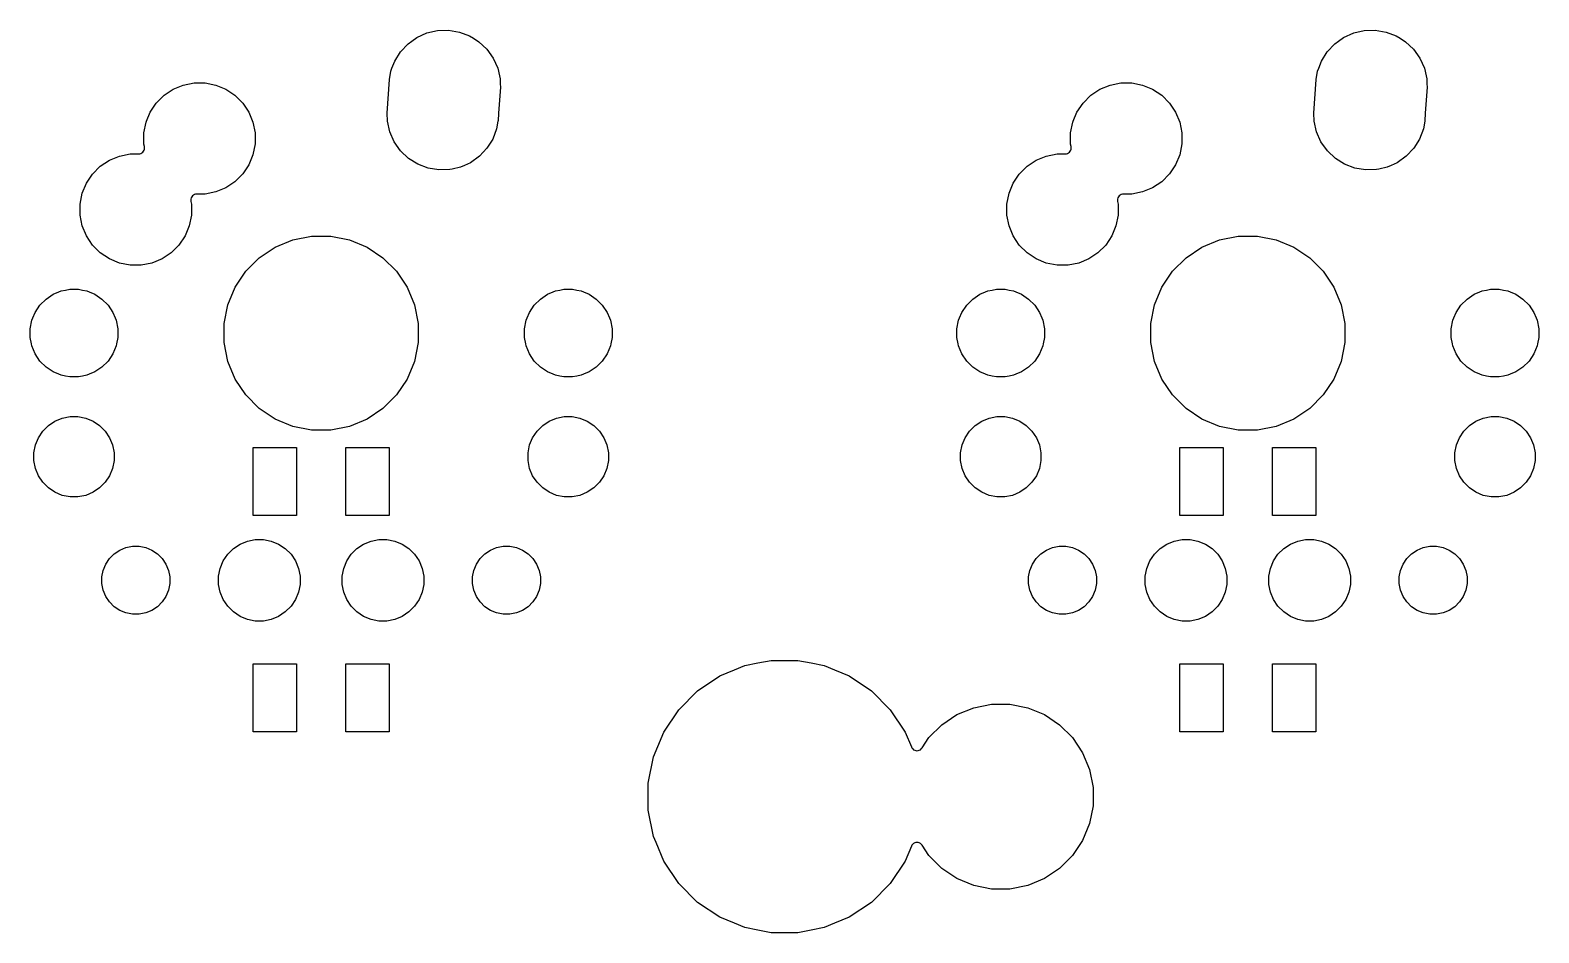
# Model space of a CAD drawing. Extents: x 242.9 to 312.1, y -175.8 to -104.3.
# Drawn here: x 281.04 to 312.05, y -122.81 to -104.26 of the extents above; entities that cross this region are included whole.
import ezdxf

# ---------------------------------------------------------------- set-up
doc = ezdxf.new("R2010")
doc.units = 0
doc.header["$MEASUREMENT"] = 0
doc.layers.add('BLACK', color=7, linetype='CONTINUOUS')

msp = doc.modelspace()

# ---------------------------------------------------------------- linework, layer by layer
at = {"layer": 'BLACK', "linetype": 'CONTINUOUS'}
for p, q in [((288.806, -104.544), (288.886, -104.487)), ((288.886, -104.487), (288.989, -104.413)), ((288.989, -104.413), (289.195, -104.321)), ((289.195, -104.321), (289.414, -104.271)), ((289.195, -104.321), (289.195, -104.321)), ((289.195, -104.321), (289.195, -104.321)), ((289.414, -104.271), (289.639, -104.264)), ((289.414, -104.271), (289.414, -104.271)), ((289.639, -104.264), (289.861, -104.302)), ((289.861, -104.302), (289.861, -104.302)), ((289.861, -104.302), (290.071, -104.382)), ((290.071, -104.382), (290.071, -104.382)), ((290.071, -104.382), (290.071, -104.382)), ((290.071, -104.382), (290.149, -104.43)), ((290.149, -104.43), (290.262, -104.501)), ((290.262, -104.501), (290.426, -104.656)), ((307.856, -104.544), (307.936, -104.487)), ((307.936, -104.487), (308.039, -104.413)), ((308.039, -104.413), (308.245, -104.321)), ((308.245, -104.321), (308.464, -104.271)), ((308.245, -104.321), (308.245, -104.321)), ((308.245, -104.321), (308.245, -104.321)), ((308.464, -104.271), (308.689, -104.264)), ((308.464, -104.271), (308.464, -104.271)), ((308.689, -104.264), (308.911, -104.302)), ((308.911, -104.302), (308.911, -104.302)), ((308.911, -104.302), (309.121, -104.382)), ((309.121, -104.382), (309.121, -104.382)), ((309.121, -104.382), (309.121, -104.382)), ((309.121, -104.382), (309.199, -104.43)), ((309.199, -104.43), (309.312, -104.501)), ((309.312, -104.501), (309.476, -104.656)), ((288.532, -104.899), (288.651, -104.708)), ((288.651, -104.708), (288.806, -104.544)), ((290.426, -104.656), (290.557, -104.839)), ((307.582, -104.899), (307.701, -104.708)), ((307.701, -104.708), (307.856, -104.544)), ((309.476, -104.656), (309.607, -104.839)), ((288.424, -105.275), (288.452, -105.109)), ((288.452, -105.109), (288.476, -105.045)), ((288.476, -105.045), (288.532, -104.899)), ((290.557, -104.839), (290.649, -105.045)), ((290.649, -105.045), (290.685, -105.202)), ((307.474, -105.275), (307.502, -105.109)), ((307.502, -105.109), (307.526, -105.045)), ((307.526, -105.045), (307.582, -104.899)), ((309.607, -104.839), (309.699, -105.045)), ((309.699, -105.045), (309.735, -105.202)), ((283.979, -105.477), (284.187, -105.391)), ((284.187, -105.391), (284.407, -105.347)), ((284.407, -105.347), (284.633, -105.347)), ((284.633, -105.347), (284.853, -105.391)), ((284.853, -105.391), (285.061, -105.477)), ((288.376, -105.967), (288.424, -105.275)), ((288.424, -105.275), (288.424, -105.275)), ((288.424, -105.275), (288.424, -105.275)), ((290.704, -105.433), (290.667, -105.967)), ((290.685, -105.202), (290.699, -105.264)), ((290.699, -105.264), (290.702, -105.364)), ((290.702, -105.364), (290.704, -105.433)), ((303.029, -105.477), (303.237, -105.391)), ((303.237, -105.391), (303.457, -105.347)), ((303.457, -105.347), (303.683, -105.347)), ((303.683, -105.347), (303.903, -105.391)), ((303.903, -105.391), (304.111, -105.477)), ((307.426, -105.967), (307.474, -105.275)), ((307.474, -105.275), (307.474, -105.275)), ((307.474, -105.275), (307.474, -105.275)), ((309.754, -105.433), (309.717, -105.967)), ((309.735, -105.202), (309.749, -105.264)), ((309.749, -105.264), (309.752, -105.364)), ((309.752, -105.364), (309.754, -105.433)), ((283.632, -105.761), (283.791, -105.602)), ((283.791, -105.602), (283.979, -105.477)), ((285.061, -105.477), (285.249, -105.602)), ((285.249, -105.602), (285.408, -105.761)), ((302.682, -105.761), (302.841, -105.602)), ((302.841, -105.602), (303.029, -105.477)), ((304.111, -105.477), (304.299, -105.602)), ((304.299, -105.602), (304.458, -105.761)), ((283.429, -106.136), (283.507, -105.949)), ((283.507, -105.949), (283.632, -105.761)), ((285.408, -105.761), (285.533, -105.949)), ((285.533, -105.949), (285.619, -106.157)), ((288.381, -106.136), (288.376, -105.967)), ((288.376, -105.967), (288.376, -105.967)), ((290.667, -105.967), (290.656, -106.125)), ((302.479, -106.136), (302.557, -105.949)), ((302.557, -105.949), (302.682, -105.761)), ((304.458, -105.761), (304.583, -105.949)), ((304.583, -105.949), (304.669, -106.157)), ((307.431, -106.136), (307.426, -105.967)), ((307.426, -105.967), (307.426, -105.967)), ((309.717, -105.967), (309.706, -106.125)), ((283.377, -106.377), (283.421, -106.157)), ((283.421, -106.157), (283.429, -106.136)), ((285.619, -106.157), (285.663, -106.377)), ((288.431, -106.355), (288.381, -106.136)), ((288.381, -106.136), (288.381, -106.136)), ((288.523, -106.561), (288.431, -106.355)), ((290.628, -106.291), (290.548, -106.501)), ((290.655, -106.136), (290.628, -106.291)), ((290.656, -106.125), (290.655, -106.136)), ((302.427, -106.377), (302.471, -106.157)), ((302.471, -106.157), (302.479, -106.136)), ((304.669, -106.157), (304.713, -106.377)), ((307.481, -106.355), (307.431, -106.136)), ((307.431, -106.136), (307.431, -106.136)), ((307.573, -106.561), (307.481, -106.355)), ((309.678, -106.291), (309.598, -106.501)), ((309.705, -106.136), (309.678, -106.291)), ((309.706, -106.125), (309.705, -106.136)), ((283.377, -106.603), (283.377, -106.377)), ((283.377, -106.604), (283.377, -106.603)), ((283.388, -106.658), (283.377, -106.604)), ((283.39, -106.682), (283.388, -106.658)), ((285.663, -106.603), (285.619, -106.823)), ((285.663, -106.377), (285.663, -106.603)), ((288.654, -106.744), (288.523, -106.561)), ((290.548, -106.501), (290.429, -106.692)), ((302.427, -106.603), (302.427, -106.377)), ((302.427, -106.604), (302.427, -106.603)), ((302.438, -106.658), (302.427, -106.604)), ((302.44, -106.682), (302.438, -106.658)), ((304.713, -106.603), (304.669, -106.823)), ((304.713, -106.377), (304.713, -106.603)), ((307.704, -106.744), (307.573, -106.561)), ((309.598, -106.501), (309.479, -106.692)), ((282.481, -107.062), (282.669, -106.937)), ((282.669, -106.937), (282.877, -106.851)), ((282.877, -106.851), (283.097, -106.807)), ((283.097, -106.807), (283.265, -106.807)), ((283.265, -106.807), (283.29, -106.805)), ((283.29, -106.805), (283.313, -106.797)), ((283.313, -106.797), (283.335, -106.786)), ((283.335, -106.786), (283.354, -106.77)), ((283.354, -106.77), (283.369, -106.751)), ((283.369, -106.751), (283.381, -106.73)), ((283.381, -106.73), (283.388, -106.706)), ((283.388, -106.706), (283.39, -106.682)), ((285.619, -106.823), (285.533, -107.031)), ((288.818, -106.899), (288.654, -106.744)), ((289.009, -107.018), (288.818, -106.899)), ((290.091, -106.987), (289.965, -107.043)), ((290.274, -106.856), (290.091, -106.987)), ((290.429, -106.692), (290.274, -106.856)), ((301.531, -107.062), (301.719, -106.937)), ((301.719, -106.937), (301.927, -106.851)), ((301.927, -106.851), (302.147, -106.807)), ((302.147, -106.807), (302.315, -106.807)), ((302.315, -106.807), (302.34, -106.805)), ((302.34, -106.805), (302.363, -106.797)), ((302.363, -106.797), (302.385, -106.786)), ((302.385, -106.786), (302.404, -106.77)), ((302.404, -106.77), (302.419, -106.751)), ((302.419, -106.751), (302.431, -106.73)), ((302.431, -106.73), (302.438, -106.706)), ((302.438, -106.706), (302.44, -106.682)), ((304.669, -106.823), (304.583, -107.031)), ((307.868, -106.899), (307.704, -106.744)), ((308.059, -107.018), (307.868, -106.899)), ((309.141, -106.987), (309.015, -107.043)), ((309.324, -106.856), (309.141, -106.987)), ((309.479, -106.692), (309.324, -106.856)), ((282.197, -107.409), (282.322, -107.221)), ((282.322, -107.221), (282.481, -107.062)), ((285.408, -107.219), (285.249, -107.378)), ((285.533, -107.031), (285.408, -107.219)), ((289.219, -107.098), (289.009, -107.018)), ((289.441, -107.136), (289.219, -107.098)), ((289.219, -107.098), (289.219, -107.098)), ((289.219, -107.098), (289.219, -107.098)), ((289.666, -107.129), (289.441, -107.136)), ((289.712, -107.119), (289.666, -107.129)), ((289.885, -107.079), (289.712, -107.119)), ((289.965, -107.043), (289.885, -107.079)), ((289.885, -107.079), (289.885, -107.079)), ((289.885, -107.079), (289.885, -107.079)), ((301.247, -107.409), (301.372, -107.221)), ((301.372, -107.221), (301.531, -107.062)), ((304.458, -107.219), (304.299, -107.378)), ((304.583, -107.031), (304.458, -107.219)), ((308.269, -107.098), (308.059, -107.018)), ((308.491, -107.136), (308.269, -107.098)), ((308.269, -107.098), (308.269, -107.098)), ((308.269, -107.098), (308.269, -107.098)), ((308.716, -107.129), (308.491, -107.136)), ((308.762, -107.119), (308.716, -107.129)), ((308.935, -107.079), (308.762, -107.119)), ((309.015, -107.043), (308.935, -107.079)), ((308.935, -107.079), (308.935, -107.079)), ((308.935, -107.079), (308.935, -107.079)), ((282.111, -107.617), (282.197, -107.409)), ((284.853, -107.589), (284.633, -107.633)), ((285.061, -107.503), (284.853, -107.589)), ((285.249, -107.378), (285.061, -107.503)), ((301.161, -107.617), (301.247, -107.409)), ((303.903, -107.589), (303.683, -107.633)), ((304.111, -107.503), (303.903, -107.589)), ((304.299, -107.378), (304.111, -107.503)), ((282.067, -107.837), (282.111, -107.617)), ((282.067, -108.063), (282.067, -107.837)), ((284.342, -107.734), (284.34, -107.758)), ((284.34, -107.758), (284.342, -107.782)), ((284.349, -107.71), (284.342, -107.734)), ((284.342, -107.782), (284.353, -107.837)), ((284.361, -107.689), (284.349, -107.71)), ((284.353, -107.837), (284.353, -108.063)), ((284.376, -107.67), (284.361, -107.689)), ((284.395, -107.654), (284.376, -107.67)), ((284.417, -107.643), (284.395, -107.654)), ((284.44, -107.635), (284.417, -107.643)), ((284.465, -107.633), (284.44, -107.635)), ((284.633, -107.633), (284.465, -107.633)), ((301.117, -107.837), (301.161, -107.617)), ((301.117, -108.063), (301.117, -107.837)), ((303.392, -107.734), (303.39, -107.758)), ((303.39, -107.758), (303.392, -107.782)), ((303.399, -107.71), (303.392, -107.734)), ((303.392, -107.782), (303.403, -107.837)), ((303.411, -107.689), (303.399, -107.71)), ((303.403, -107.837), (303.403, -108.063)), ((303.426, -107.67), (303.411, -107.689)), ((303.445, -107.654), (303.426, -107.67)), ((303.467, -107.643), (303.445, -107.654)), ((303.49, -107.635), (303.467, -107.643)), ((303.515, -107.633), (303.49, -107.635)), ((303.683, -107.633), (303.515, -107.633)), ((282.111, -108.283), (282.067, -108.063)), ((284.353, -108.063), (284.309, -108.283)), ((301.161, -108.283), (301.117, -108.063)), ((303.403, -108.063), (303.359, -108.283)), ((282.197, -108.491), (282.111, -108.283)), ((282.322, -108.679), (282.197, -108.491)), ((284.223, -108.491), (284.098, -108.679)), ((284.309, -108.283), (284.223, -108.491)), ((286.438, -108.573), (286.824, -108.496)), ((286.824, -108.496), (287.216, -108.496)), ((287.216, -108.496), (287.602, -108.573)), ((301.247, -108.491), (301.161, -108.283)), ((301.372, -108.679), (301.247, -108.491)), ((303.273, -108.491), (303.148, -108.679)), ((303.359, -108.283), (303.273, -108.491)), ((305.488, -108.573), (305.874, -108.496)), ((305.874, -108.496), (306.266, -108.496)), ((306.266, -108.496), (306.652, -108.573)), ((282.481, -108.838), (282.322, -108.679)), ((282.669, -108.963), (282.481, -108.838)), ((283.939, -108.838), (283.751, -108.963)), ((284.098, -108.679), (283.939, -108.838)), ((285.749, -108.941), (286.076, -108.723)), ((286.076, -108.723), (286.438, -108.573)), ((287.602, -108.573), (287.964, -108.723)), ((287.964, -108.723), (288.291, -108.941)), ((301.531, -108.838), (301.372, -108.679)), ((301.719, -108.963), (301.531, -108.838)), ((302.989, -108.838), (302.801, -108.963)), ((303.148, -108.679), (302.989, -108.838)), ((304.799, -108.941), (305.126, -108.723)), ((305.126, -108.723), (305.488, -108.573)), ((306.652, -108.573), (307.014, -108.723)), ((307.014, -108.723), (307.341, -108.941)), ((282.877, -109.049), (282.669, -108.963)), ((283.097, -109.093), (282.877, -109.049)), ((283.323, -109.093), (283.097, -109.093)), ((283.543, -109.049), (283.323, -109.093)), ((283.751, -108.963), (283.543, -109.049)), ((285.471, -109.219), (285.749, -108.941)), ((288.291, -108.941), (288.569, -109.219)), ((301.927, -109.049), (301.719, -108.963)), ((302.147, -109.093), (301.927, -109.049)), ((302.373, -109.093), (302.147, -109.093)), ((302.593, -109.049), (302.373, -109.093)), ((302.801, -108.963), (302.593, -109.049)), ((304.521, -109.219), (304.799, -108.941)), ((307.341, -108.941), (307.619, -109.219)), ((285.253, -109.546), (285.471, -109.219)), ((288.569, -109.219), (288.787, -109.546)), ((304.303, -109.546), (304.521, -109.219)), ((307.619, -109.219), (307.837, -109.546)), ((281.366, -109.79), (281.513, -109.692)), ((281.513, -109.692), (281.629, -109.644)), ((281.629, -109.644), (281.677, -109.624)), ((281.677, -109.624), (281.764, -109.606)), ((281.764, -109.606), (281.851, -109.589)), ((281.851, -109.589), (282.029, -109.589)), ((282.029, -109.589), (282.116, -109.606)), ((282.116, -109.606), (282.203, -109.624)), ((282.203, -109.624), (282.251, -109.644)), ((282.251, -109.644), (282.367, -109.692)), ((282.367, -109.692), (282.514, -109.79)), ((285.103, -109.908), (285.253, -109.546)), ((288.787, -109.546), (288.937, -109.908)), ((291.526, -109.79), (291.673, -109.692)), ((291.673, -109.692), (291.789, -109.644)), ((291.789, -109.644), (291.837, -109.624)), ((291.837, -109.624), (291.924, -109.606)), ((291.924, -109.606), (292.011, -109.589)), ((292.011, -109.589), (292.189, -109.589)), ((292.189, -109.589), (292.276, -109.606)), ((292.276, -109.606), (292.363, -109.624)), ((292.363, -109.624), (292.411, -109.644)), ((292.411, -109.644), (292.527, -109.692)), ((292.527, -109.692), (292.674, -109.79)), ((300.416, -109.79), (300.563, -109.692)), ((300.563, -109.692), (300.679, -109.644)), ((300.679, -109.644), (300.727, -109.624)), ((300.727, -109.624), (300.814, -109.606)), ((300.814, -109.606), (300.901, -109.589)), ((300.901, -109.589), (301.079, -109.589)), ((301.079, -109.589), (301.166, -109.606)), ((301.166, -109.606), (301.253, -109.624)), ((301.253, -109.624), (301.301, -109.644)), ((301.301, -109.644), (301.417, -109.692)), ((301.417, -109.692), (301.564, -109.79)), ((304.153, -109.908), (304.303, -109.546)), ((307.837, -109.546), (307.987, -109.908)), ((310.576, -109.79), (310.723, -109.692)), ((310.723, -109.692), (310.839, -109.644)), ((310.839, -109.644), (310.887, -109.624)), ((310.887, -109.624), (310.974, -109.606)), ((310.974, -109.606), (311.061, -109.589)), ((311.061, -109.589), (311.239, -109.589)), ((311.239, -109.589), (311.326, -109.606)), ((311.326, -109.606), (311.413, -109.624)), ((311.413, -109.624), (311.461, -109.644)), ((311.461, -109.644), (311.577, -109.692)), ((311.577, -109.692), (311.724, -109.79)), ((281.094, -110.179), (281.142, -110.063)), ((281.142, -110.063), (281.24, -109.916)), ((281.24, -109.916), (281.366, -109.79)), ((282.514, -109.79), (282.64, -109.916)), ((282.64, -109.916), (282.738, -110.063)), ((282.738, -110.063), (282.786, -110.179)), ((285.026, -110.294), (285.103, -109.908)), ((288.937, -109.908), (289.014, -110.294)), ((291.254, -110.179), (291.302, -110.063)), ((291.302, -110.063), (291.4, -109.916)), ((291.4, -109.916), (291.526, -109.79)), ((292.674, -109.79), (292.8, -109.916)), ((292.8, -109.916), (292.898, -110.063)), ((292.898, -110.063), (292.946, -110.179)), ((300.144, -110.179), (300.192, -110.063)), ((300.192, -110.063), (300.29, -109.916)), ((300.29, -109.916), (300.416, -109.79)), ((301.564, -109.79), (301.69, -109.916)), ((301.69, -109.916), (301.788, -110.063)), ((301.788, -110.063), (301.836, -110.179)), ((304.076, -110.294), (304.153, -109.908)), ((307.987, -109.908), (308.064, -110.294)), ((310.304, -110.179), (310.352, -110.063)), ((310.352, -110.063), (310.45, -109.916)), ((310.45, -109.916), (310.576, -109.79)), ((311.724, -109.79), (311.85, -109.916)), ((311.85, -109.916), (311.948, -110.063)), ((311.948, -110.063), (311.996, -110.179)), ((281.039, -110.401), (281.074, -110.227)), ((281.039, -110.579), (281.039, -110.401)), ((281.074, -110.227), (281.094, -110.179)), ((282.786, -110.179), (282.806, -110.227)), ((282.806, -110.227), (282.841, -110.401)), ((282.841, -110.401), (282.841, -110.579)), ((285.026, -110.686), (285.026, -110.294)), ((289.014, -110.294), (289.014, -110.686)), ((291.199, -110.401), (291.234, -110.227)), ((291.199, -110.579), (291.199, -110.401)), ((291.234, -110.227), (291.254, -110.179)), ((292.946, -110.179), (292.966, -110.227)), ((292.966, -110.227), (293.001, -110.401)), ((293.001, -110.401), (293.001, -110.579)), ((300.089, -110.401), (300.124, -110.227)), ((300.089, -110.579), (300.089, -110.401)), ((300.124, -110.227), (300.144, -110.179)), ((301.836, -110.179), (301.856, -110.227)), ((301.856, -110.227), (301.891, -110.401)), ((301.891, -110.401), (301.891, -110.579)), ((304.076, -110.686), (304.076, -110.294)), ((308.064, -110.294), (308.064, -110.686)), ((310.249, -110.401), (310.284, -110.227)), ((310.249, -110.579), (310.249, -110.401)), ((310.284, -110.227), (310.304, -110.179)), ((311.996, -110.179), (312.016, -110.227)), ((312.016, -110.227), (312.051, -110.401)), ((312.051, -110.401), (312.051, -110.579)), ((281.065, -110.71), (281.039, -110.579)), ((281.074, -110.753), (281.065, -110.71)), ((282.815, -110.71), (282.806, -110.753)), ((282.841, -110.579), (282.815, -110.71)), ((285.103, -111.072), (285.026, -110.686)), ((289.014, -110.686), (288.937, -111.072)), ((291.225, -110.71), (291.199, -110.579)), ((291.234, -110.753), (291.225, -110.71)), ((292.975, -110.71), (292.966, -110.753)), ((293.001, -110.579), (292.975, -110.71)), ((300.115, -110.71), (300.089, -110.579)), ((300.124, -110.753), (300.115, -110.71)), ((301.865, -110.71), (301.856, -110.753)), ((301.891, -110.579), (301.865, -110.71)), ((304.153, -111.072), (304.076, -110.686)), ((308.064, -110.686), (307.987, -111.072)), ((310.275, -110.71), (310.249, -110.579)), ((310.284, -110.753), (310.275, -110.71)), ((312.025, -110.71), (312.016, -110.753)), ((312.051, -110.579), (312.025, -110.71)), ((281.142, -110.917), (281.074, -110.753)), ((281.24, -111.064), (281.142, -110.917)), ((282.738, -110.917), (282.64, -111.064)), ((282.806, -110.753), (282.738, -110.917)), ((291.302, -110.917), (291.234, -110.753)), ((291.4, -111.064), (291.302, -110.917)), ((292.898, -110.917), (292.8, -111.064)), ((292.966, -110.753), (292.898, -110.917)), ((300.192, -110.917), (300.124, -110.753)), ((300.29, -111.064), (300.192, -110.917)), ((301.788, -110.917), (301.69, -111.064)), ((301.856, -110.753), (301.788, -110.917)), ((310.352, -110.917), (310.284, -110.753)), ((310.45, -111.064), (310.352, -110.917)), ((311.948, -110.917), (311.85, -111.064)), ((312.016, -110.753), (311.948, -110.917)), ((281.366, -111.19), (281.24, -111.064)), ((281.513, -111.288), (281.366, -111.19)), ((281.629, -111.336), (281.513, -111.288)), ((282.367, -111.288), (282.251, -111.336)), ((282.514, -111.19), (282.367, -111.288)), ((282.64, -111.064), (282.514, -111.19)), ((285.253, -111.434), (285.103, -111.072)), ((288.937, -111.072), (288.787, -111.434)), ((291.526, -111.19), (291.4, -111.064)), ((291.673, -111.288), (291.526, -111.19)), ((291.789, -111.336), (291.673, -111.288)), ((292.527, -111.288), (292.411, -111.336)), ((292.674, -111.19), (292.527, -111.288)), ((292.8, -111.064), (292.674, -111.19)), ((300.416, -111.19), (300.29, -111.064)), ((300.563, -111.288), (300.416, -111.19)), ((300.679, -111.336), (300.563, -111.288)), ((301.417, -111.288), (301.301, -111.336)), ((301.564, -111.19), (301.417, -111.288)), ((301.69, -111.064), (301.564, -111.19)), ((304.303, -111.434), (304.153, -111.072)), ((307.987, -111.072), (307.837, -111.434)), ((310.576, -111.19), (310.45, -111.064)), ((310.723, -111.288), (310.576, -111.19)), ((310.839, -111.336), (310.723, -111.288)), ((311.577, -111.288), (311.461, -111.336)), ((311.724, -111.19), (311.577, -111.288)), ((311.85, -111.064), (311.724, -111.19)), ((281.677, -111.356), (281.629, -111.336)), ((281.764, -111.374), (281.677, -111.356)), ((281.851, -111.391), (281.764, -111.374)), ((282.029, -111.391), (281.851, -111.391)), ((282.116, -111.374), (282.029, -111.391)), ((282.203, -111.356), (282.116, -111.374)), ((282.251, -111.336), (282.203, -111.356)), ((285.471, -111.761), (285.253, -111.434)), ((288.787, -111.434), (288.569, -111.761)), ((291.837, -111.356), (291.789, -111.336)), ((291.924, -111.374), (291.837, -111.356)), ((292.011, -111.391), (291.924, -111.374)), ((292.189, -111.391), (292.011, -111.391)), ((292.276, -111.374), (292.189, -111.391)), ((292.363, -111.356), (292.276, -111.374)), ((292.411, -111.336), (292.363, -111.356)), ((300.727, -111.356), (300.679, -111.336)), ((300.814, -111.374), (300.727, -111.356)), ((300.901, -111.391), (300.814, -111.374)), ((301.079, -111.391), (300.901, -111.391)), ((301.166, -111.374), (301.079, -111.391)), ((301.253, -111.356), (301.166, -111.374)), ((301.301, -111.336), (301.253, -111.356)), ((304.521, -111.761), (304.303, -111.434)), ((307.837, -111.434), (307.619, -111.761)), ((310.887, -111.356), (310.839, -111.336)), ((310.974, -111.374), (310.887, -111.356)), ((311.061, -111.391), (310.974, -111.374)), ((311.239, -111.391), (311.061, -111.391)), ((311.326, -111.374), (311.239, -111.391)), ((311.413, -111.356), (311.326, -111.374)), ((311.461, -111.336), (311.413, -111.356)), ((285.749, -112.039), (285.471, -111.761)), ((288.569, -111.761), (288.291, -112.039)), ((304.799, -112.039), (304.521, -111.761)), ((307.619, -111.761), (307.341, -112.039)), ((281.549, -112.298), (281.699, -112.236)), ((281.699, -112.236), (281.859, -112.204)), ((281.859, -112.204), (282.021, -112.204)), ((282.021, -112.204), (282.181, -112.236)), ((282.181, -112.236), (282.331, -112.298)), ((286.076, -112.257), (285.749, -112.039)), ((286.438, -112.407), (286.076, -112.257)), ((287.964, -112.257), (287.602, -112.407)), ((288.291, -112.039), (287.964, -112.257)), ((291.709, -112.298), (291.859, -112.236)), ((291.859, -112.236), (292.019, -112.204)), ((292.019, -112.204), (292.181, -112.204)), ((292.181, -112.204), (292.341, -112.236)), ((292.341, -112.236), (292.491, -112.298)), ((300.599, -112.298), (300.749, -112.236)), ((300.749, -112.236), (300.909, -112.204)), ((300.909, -112.204), (301.071, -112.204)), ((301.071, -112.204), (301.231, -112.236)), ((301.231, -112.236), (301.381, -112.298)), ((305.126, -112.257), (304.799, -112.039)), ((305.488, -112.407), (305.126, -112.257)), ((307.014, -112.257), (306.652, -112.407)), ((307.341, -112.039), (307.014, -112.257)), ((310.759, -112.298), (310.909, -112.236)), ((310.909, -112.236), (311.069, -112.204)), ((311.069, -112.204), (311.231, -112.204)), ((311.231, -112.204), (311.391, -112.236)), ((311.391, -112.236), (311.541, -112.298)), ((281.208, -112.639), (281.299, -112.504)), ((281.299, -112.504), (281.414, -112.389)), ((281.414, -112.389), (281.549, -112.298)), ((282.331, -112.298), (282.466, -112.389)), ((282.466, -112.389), (282.581, -112.504)), ((282.581, -112.504), (282.672, -112.639)), ((286.824, -112.484), (286.438, -112.407)), ((287.216, -112.484), (286.824, -112.484)), ((287.602, -112.407), (287.216, -112.484)), ((291.368, -112.639), (291.459, -112.504)), ((291.459, -112.504), (291.574, -112.389)), ((291.574, -112.389), (291.709, -112.298)), ((292.491, -112.298), (292.626, -112.389)), ((292.626, -112.389), (292.741, -112.504)), ((292.741, -112.504), (292.832, -112.639)), ((300.258, -112.639), (300.349, -112.504)), ((300.349, -112.504), (300.464, -112.389)), ((300.464, -112.389), (300.599, -112.298)), ((301.381, -112.298), (301.516, -112.389)), ((301.516, -112.389), (301.631, -112.504)), ((301.631, -112.504), (301.722, -112.639)), ((305.874, -112.484), (305.488, -112.407)), ((306.266, -112.484), (305.874, -112.484)), ((306.652, -112.407), (306.266, -112.484)), ((310.418, -112.639), (310.509, -112.504)), ((310.509, -112.504), (310.624, -112.389)), ((310.624, -112.389), (310.759, -112.298)), ((311.541, -112.298), (311.676, -112.389)), ((311.676, -112.389), (311.791, -112.504)), ((311.791, -112.504), (311.882, -112.639)), ((281.114, -112.949), (281.146, -112.789)), ((281.146, -112.789), (281.208, -112.639)), ((282.672, -112.639), (282.734, -112.789)), ((282.734, -112.789), (282.765, -112.949)), ((285.623, -114.236), (285.623, -112.84)), ((285.623, -112.84), (286.512, -112.84)), ((286.512, -112.84), (286.512, -114.236)), ((287.528, -114.236), (287.528, -112.84)), ((287.528, -112.84), (288.417, -112.84)), ((288.417, -112.84), (288.417, -114.236)), ((291.274, -112.949), (291.306, -112.789)), ((291.306, -112.789), (291.368, -112.639)), ((292.832, -112.639), (292.894, -112.789)), ((292.894, -112.789), (292.925, -112.949)), ((300.164, -112.949), (300.196, -112.789)), ((300.196, -112.789), (300.258, -112.639)), ((301.722, -112.639), (301.784, -112.789)), ((301.784, -112.789), (301.815, -112.949)), ((304.673, -114.236), (304.673, -112.84)), ((304.673, -112.84), (305.562, -112.84)), ((305.562, -112.84), (305.562, -114.236)), ((306.578, -114.236), (306.578, -112.84)), ((306.578, -112.84), (307.467, -112.84)), ((307.467, -112.84), (307.467, -114.236)), ((310.325, -112.949), (310.356, -112.789)), ((310.356, -112.789), (310.418, -112.639)), ((311.882, -112.639), (311.944, -112.789)), ((311.944, -112.789), (311.976, -112.949)), ((281.114, -113.111), (281.114, -112.949)), ((281.146, -113.271), (281.114, -113.111)), ((282.765, -113.111), (282.734, -113.271)), ((282.765, -112.949), (282.765, -113.111)), ((291.274, -113.111), (291.274, -112.949)), ((291.306, -113.271), (291.274, -113.111)), ((292.925, -113.111), (292.894, -113.271)), ((292.925, -112.949), (292.925, -113.111)), ((300.164, -113.111), (300.164, -112.949)), ((300.196, -113.271), (300.164, -113.111)), ((301.815, -113.111), (301.784, -113.271)), ((301.815, -112.949), (301.815, -113.111)), ((310.325, -113.111), (310.325, -112.949)), ((310.356, -113.271), (310.325, -113.111)), ((311.976, -113.111), (311.944, -113.271)), ((311.976, -112.949), (311.976, -113.111)), ((281.208, -113.421), (281.146, -113.271)), ((281.299, -113.556), (281.208, -113.421)), ((282.672, -113.421), (282.581, -113.556)), ((282.734, -113.271), (282.672, -113.421)), ((291.368, -113.421), (291.306, -113.271)), ((291.459, -113.556), (291.368, -113.421)), ((292.832, -113.421), (292.741, -113.556)), ((292.894, -113.271), (292.832, -113.421)), ((300.258, -113.421), (300.196, -113.271)), ((300.349, -113.556), (300.258, -113.421)), ((301.722, -113.421), (301.631, -113.556)), ((301.784, -113.271), (301.722, -113.421)), ((310.418, -113.421), (310.356, -113.271)), ((310.509, -113.556), (310.418, -113.421)), ((311.882, -113.421), (311.791, -113.556)), ((311.944, -113.271), (311.882, -113.421)), ((281.414, -113.671), (281.299, -113.556)), ((281.549, -113.762), (281.414, -113.671)), ((281.699, -113.824), (281.549, -113.762)), ((282.331, -113.762), (282.181, -113.824)), ((282.466, -113.671), (282.331, -113.762)), ((282.581, -113.556), (282.466, -113.671)), ((291.574, -113.671), (291.459, -113.556)), ((291.709, -113.762), (291.574, -113.671)), ((291.859, -113.824), (291.709, -113.762)), ((292.491, -113.762), (292.341, -113.824)), ((292.626, -113.671), (292.491, -113.762)), ((292.741, -113.556), (292.626, -113.671)), ((300.464, -113.671), (300.349, -113.556)), ((300.599, -113.762), (300.464, -113.671)), ((300.749, -113.824), (300.599, -113.762)), ((301.381, -113.762), (301.231, -113.824)), ((301.516, -113.671), (301.381, -113.762)), ((301.631, -113.556), (301.516, -113.671)), ((310.624, -113.671), (310.509, -113.556)), ((310.759, -113.762), (310.624, -113.671)), ((310.909, -113.824), (310.759, -113.762)), ((311.541, -113.762), (311.391, -113.824)), ((311.676, -113.671), (311.541, -113.762)), ((311.791, -113.556), (311.676, -113.671)), ((281.859, -113.855), (281.699, -113.824)), ((282.021, -113.855), (281.859, -113.855)), ((282.181, -113.824), (282.021, -113.855)), ((292.019, -113.855), (291.859, -113.824)), ((292.181, -113.855), (292.019, -113.855)), ((292.341, -113.824), (292.181, -113.855)), ((300.909, -113.855), (300.749, -113.824)), ((301.071, -113.855), (300.909, -113.855)), ((301.231, -113.824), (301.071, -113.855)), ((311.069, -113.855), (310.909, -113.824)), ((311.231, -113.855), (311.069, -113.855)), ((311.391, -113.824), (311.231, -113.855)), ((286.512, -114.236), (285.623, -114.236)), ((288.417, -114.236), (287.528, -114.236)), ((305.562, -114.236), (304.673, -114.236)), ((307.467, -114.236), (306.578, -114.236)), ((285.506, -114.764), (285.667, -114.732)), ((285.667, -114.732), (285.833, -114.732)), ((285.833, -114.732), (285.994, -114.764)), ((288.046, -114.764), (288.207, -114.732)), ((288.207, -114.732), (288.373, -114.732)), ((288.373, -114.732), (288.534, -114.764)), ((304.556, -114.764), (304.717, -114.732)), ((304.717, -114.732), (304.883, -114.732)), ((304.883, -114.732), (305.044, -114.764)), ((307.096, -114.764), (307.257, -114.732)), ((307.257, -114.732), (307.423, -114.732)), ((307.423, -114.732), (307.584, -114.764)), ((282.667, -115.125), (282.765, -115.027)), ((282.765, -115.027), (282.879, -114.951)), ((282.879, -114.951), (283.006, -114.898)), ((283.006, -114.898), (283.141, -114.871)), ((283.141, -114.871), (283.279, -114.871)), ((283.279, -114.871), (283.414, -114.898)), ((283.414, -114.898), (283.541, -114.951)), ((283.541, -114.951), (283.655, -115.027)), ((283.655, -115.027), (283.753, -115.125)), ((285.007, -115.173), (285.099, -115.036)), ((285.099, -115.036), (285.216, -114.919)), ((285.216, -114.919), (285.353, -114.827)), ((285.353, -114.827), (285.506, -114.764)), ((285.994, -114.764), (286.147, -114.827)), ((286.147, -114.827), (286.284, -114.919)), ((286.284, -114.919), (286.401, -115.036)), ((286.401, -115.036), (286.493, -115.173)), ((287.547, -115.173), (287.639, -115.036)), ((287.639, -115.036), (287.756, -114.919)), ((287.756, -114.919), (287.893, -114.827)), ((287.893, -114.827), (288.046, -114.764)), ((288.534, -114.764), (288.687, -114.827)), ((288.687, -114.827), (288.824, -114.919)), ((288.824, -114.919), (288.941, -115.036)), ((288.941, -115.036), (289.033, -115.173)), ((290.287, -115.125), (290.385, -115.027)), ((290.385, -115.027), (290.499, -114.951)), ((290.499, -114.951), (290.626, -114.898)), ((290.626, -114.898), (290.761, -114.871)), ((290.761, -114.871), (290.899, -114.871)), ((290.899, -114.871), (291.034, -114.898)), ((291.034, -114.898), (291.161, -114.951)), ((291.161, -114.951), (291.275, -115.027)), ((291.275, -115.027), (291.373, -115.125)), ((301.717, -115.125), (301.815, -115.027)), ((301.815, -115.027), (301.929, -114.951)), ((301.929, -114.951), (302.056, -114.898)), ((302.056, -114.898), (302.191, -114.871)), ((302.191, -114.871), (302.329, -114.871)), ((302.329, -114.871), (302.464, -114.898)), ((302.464, -114.898), (302.591, -114.951)), ((302.591, -114.951), (302.705, -115.027)), ((302.705, -115.027), (302.803, -115.125)), ((304.057, -115.173), (304.149, -115.036)), ((304.149, -115.036), (304.266, -114.919)), ((304.266, -114.919), (304.403, -114.827)), ((304.403, -114.827), (304.556, -114.764)), ((305.044, -114.764), (305.197, -114.827)), ((305.197, -114.827), (305.334, -114.919)), ((305.334, -114.919), (305.451, -115.036)), ((305.451, -115.036), (305.543, -115.173)), ((306.597, -115.173), (306.689, -115.036)), ((306.689, -115.036), (306.806, -114.919)), ((306.806, -114.919), (306.943, -114.827)), ((306.943, -114.827), (307.096, -114.764)), ((307.584, -114.764), (307.737, -114.827)), ((307.737, -114.827), (307.874, -114.919)), ((307.874, -114.919), (307.991, -115.036)), ((307.991, -115.036), (308.083, -115.173)), ((309.337, -115.125), (309.435, -115.027)), ((309.435, -115.027), (309.549, -114.951)), ((309.549, -114.951), (309.676, -114.898)), ((309.676, -114.898), (309.811, -114.871)), ((309.811, -114.871), (309.949, -114.871)), ((309.949, -114.871), (310.084, -114.898)), ((310.084, -114.898), (310.211, -114.951)), ((310.211, -114.951), (310.325, -115.027)), ((310.325, -115.027), (310.423, -115.125)), ((282.538, -115.366), (282.591, -115.239)), ((282.591, -115.239), (282.667, -115.125)), ((283.753, -115.125), (283.829, -115.239)), ((283.829, -115.239), (283.882, -115.366)), ((284.912, -115.487), (284.944, -115.326)), ((284.944, -115.326), (285.007, -115.173)), ((286.493, -115.173), (286.556, -115.326)), ((286.556, -115.326), (286.588, -115.487)), ((287.452, -115.487), (287.484, -115.326)), ((287.484, -115.326), (287.547, -115.173)), ((289.033, -115.173), (289.096, -115.326)), ((289.096, -115.326), (289.128, -115.487)), ((290.158, -115.366), (290.211, -115.239)), ((290.211, -115.239), (290.287, -115.125)), ((291.373, -115.125), (291.449, -115.239)), ((291.449, -115.239), (291.502, -115.366)), ((301.588, -115.366), (301.641, -115.239)), ((301.641, -115.239), (301.717, -115.125)), ((302.803, -115.125), (302.879, -115.239)), ((302.879, -115.239), (302.932, -115.366)), ((303.962, -115.487), (303.994, -115.326)), ((303.994, -115.326), (304.057, -115.173)), ((305.543, -115.173), (305.606, -115.326)), ((305.606, -115.326), (305.638, -115.487)), ((306.502, -115.487), (306.534, -115.326)), ((306.534, -115.326), (306.597, -115.173)), ((308.083, -115.173), (308.146, -115.326)), ((308.146, -115.326), (308.178, -115.487)), ((309.208, -115.366), (309.261, -115.239)), ((309.261, -115.239), (309.337, -115.125)), ((310.423, -115.125), (310.499, -115.239)), ((310.499, -115.239), (310.552, -115.366)), ((282.512, -115.501), (282.538, -115.366)), ((282.512, -115.639), (282.512, -115.501)), ((282.538, -115.774), (282.512, -115.639)), ((283.882, -115.366), (283.909, -115.501)), ((283.909, -115.639), (283.882, -115.774)), ((283.909, -115.501), (283.909, -115.639)), ((284.912, -115.653), (284.912, -115.487)), ((284.944, -115.814), (284.912, -115.653)), ((286.588, -115.653), (286.556, -115.814)), ((286.588, -115.487), (286.588, -115.653)), ((287.452, -115.653), (287.452, -115.487)), ((287.484, -115.814), (287.452, -115.653)), ((289.128, -115.653), (289.096, -115.814)), ((289.128, -115.487), (289.128, -115.653)), ((290.131, -115.501), (290.158, -115.366)), ((290.131, -115.639), (290.131, -115.501)), ((290.158, -115.774), (290.131, -115.639)), ((291.502, -115.366), (291.529, -115.501)), ((291.529, -115.639), (291.502, -115.774)), ((291.529, -115.501), (291.529, -115.639)), ((301.561, -115.501), (301.588, -115.366)), ((301.561, -115.639), (301.561, -115.501)), ((301.588, -115.774), (301.561, -115.639)), ((302.932, -115.366), (302.958, -115.501)), ((302.958, -115.639), (302.932, -115.774)), ((302.958, -115.501), (302.958, -115.639)), ((303.962, -115.653), (303.962, -115.487)), ((303.994, -115.814), (303.962, -115.653)), ((305.638, -115.653), (305.606, -115.814)), ((305.638, -115.487), (305.638, -115.653)), ((306.502, -115.653), (306.502, -115.487)), ((306.534, -115.814), (306.502, -115.653)), ((308.178, -115.653), (308.146, -115.814)), ((308.178, -115.487), (308.178, -115.653)), ((309.181, -115.501), (309.208, -115.366)), ((309.181, -115.639), (309.181, -115.501)), ((309.208, -115.774), (309.181, -115.639)), ((310.552, -115.366), (310.578, -115.501)), ((310.578, -115.639), (310.552, -115.774)), ((310.578, -115.501), (310.578, -115.639)), ((282.591, -115.901), (282.538, -115.774)), ((282.667, -116.015), (282.591, -115.901)), ((283.829, -115.901), (283.753, -116.015)), ((283.882, -115.774), (283.829, -115.901)), ((285.007, -115.967), (284.944, -115.814)), ((285.099, -116.104), (285.007, -115.967)), ((286.493, -115.967), (286.401, -116.104)), ((286.556, -115.814), (286.493, -115.967)), ((287.547, -115.967), (287.484, -115.814)), ((287.639, -116.104), (287.547, -115.967)), ((289.033, -115.967), (288.941, -116.104)), ((289.096, -115.814), (289.033, -115.967)), ((290.211, -115.901), (290.158, -115.774)), ((290.287, -116.015), (290.211, -115.901)), ((291.449, -115.901), (291.373, -116.015)), ((291.502, -115.774), (291.449, -115.901)), ((301.641, -115.901), (301.588, -115.774)), ((301.717, -116.015), (301.641, -115.901)), ((302.879, -115.901), (302.803, -116.015)), ((302.932, -115.774), (302.879, -115.901)), ((304.057, -115.967), (303.994, -115.814)), ((304.149, -116.104), (304.057, -115.967)), ((305.543, -115.967), (305.451, -116.104)), ((305.606, -115.814), (305.543, -115.967)), ((306.597, -115.967), (306.534, -115.814)), ((306.689, -116.104), (306.597, -115.967)), ((308.083, -115.967), (307.991, -116.104)), ((308.146, -115.814), (308.083, -115.967)), ((309.261, -115.901), (309.208, -115.774)), ((309.337, -116.015), (309.261, -115.901)), ((310.499, -115.901), (310.423, -116.015)), ((310.552, -115.774), (310.499, -115.901)), ((282.765, -116.113), (282.667, -116.015)), ((282.879, -116.189), (282.765, -116.113)), ((283.006, -116.242), (282.879, -116.189)), ((283.141, -116.268), (283.006, -116.242)), ((283.279, -116.268), (283.141, -116.268)), ((283.414, -116.242), (283.279, -116.268)), ((283.541, -116.189), (283.414, -116.242)), ((283.655, -116.113), (283.541, -116.189)), ((283.753, -116.015), (283.655, -116.113)), ((285.216, -116.221), (285.099, -116.104)), ((285.353, -116.313), (285.216, -116.221)), ((286.284, -116.221), (286.147, -116.313)), ((286.401, -116.104), (286.284, -116.221)), ((287.756, -116.221), (287.639, -116.104)), ((287.893, -116.313), (287.756, -116.221)), ((288.824, -116.221), (288.687, -116.313)), ((288.941, -116.104), (288.824, -116.221)), ((290.385, -116.113), (290.287, -116.015)), ((290.499, -116.189), (290.385, -116.113)), ((290.626, -116.242), (290.499, -116.189)), ((290.761, -116.268), (290.626, -116.242)), ((290.899, -116.268), (290.761, -116.268)), ((291.034, -116.242), (290.899, -116.268)), ((291.161, -116.189), (291.034, -116.242)), ((291.275, -116.113), (291.161, -116.189)), ((291.373, -116.015), (291.275, -116.113)), ((301.815, -116.113), (301.717, -116.015)), ((301.929, -116.189), (301.815, -116.113)), ((302.056, -116.242), (301.929, -116.189)), ((302.191, -116.268), (302.056, -116.242)), ((302.329, -116.268), (302.191, -116.268)), ((302.464, -116.242), (302.329, -116.268)), ((302.591, -116.189), (302.464, -116.242)), ((302.705, -116.113), (302.591, -116.189)), ((302.803, -116.015), (302.705, -116.113)), ((304.266, -116.221), (304.149, -116.104)), ((304.403, -116.313), (304.266, -116.221)), ((305.334, -116.221), (305.197, -116.313)), ((305.451, -116.104), (305.334, -116.221)), ((306.806, -116.221), (306.689, -116.104)), ((306.943, -116.313), (306.806, -116.221)), ((307.874, -116.221), (307.737, -116.313)), ((307.991, -116.104), (307.874, -116.221)), ((309.435, -116.113), (309.337, -116.015)), ((309.549, -116.189), (309.435, -116.113)), ((309.676, -116.242), (309.549, -116.189)), ((309.811, -116.268), (309.676, -116.242)), ((309.949, -116.268), (309.811, -116.268)), ((310.084, -116.242), (309.949, -116.268)), ((310.211, -116.189), (310.084, -116.242)), ((310.325, -116.113), (310.211, -116.189)), ((310.423, -116.015), (310.325, -116.113)), ((285.506, -116.376), (285.353, -116.313)), ((285.667, -116.408), (285.506, -116.376)), ((285.833, -116.408), (285.667, -116.408)), ((285.994, -116.376), (285.833, -116.408)), ((286.147, -116.313), (285.994, -116.376)), ((288.046, -116.376), (287.893, -116.313)), ((288.207, -116.408), (288.046, -116.376)), ((288.373, -116.408), (288.207, -116.408)), ((288.534, -116.376), (288.373, -116.408)), ((288.687, -116.313), (288.534, -116.376)), ((304.556, -116.376), (304.403, -116.313)), ((304.717, -116.408), (304.556, -116.376)), ((304.883, -116.408), (304.717, -116.408)), ((305.044, -116.376), (304.883, -116.408)), ((305.197, -116.313), (305.044, -116.376)), ((307.096, -116.376), (306.943, -116.313)), ((307.257, -116.408), (307.096, -116.376)), ((307.423, -116.408), (307.257, -116.408)), ((307.584, -116.376), (307.423, -116.408)), ((307.737, -116.313), (307.584, -116.376)), ((295.999, -117.269), (296.269, -117.215)), ((296.269, -117.215), (296.821, -117.215)), ((296.821, -117.215), (297.091, -117.269)), ((285.623, -118.681), (285.623, -117.284)), ((285.623, -117.284), (286.512, -117.284)), ((286.512, -117.284), (286.512, -118.681)), ((287.528, -118.681), (287.528, -117.284)), ((287.528, -117.284), (288.417, -117.284)), ((288.417, -117.284), (288.417, -118.681)), ((294.76, -117.84), (295.219, -117.534)), ((295.219, -117.534), (295.517, -117.41)), ((295.517, -117.41), (295.728, -117.323)), ((295.728, -117.323), (295.999, -117.269)), ((297.091, -117.269), (297.362, -117.323)), ((297.362, -117.323), (297.573, -117.41)), ((297.573, -117.41), (297.871, -117.534)), ((297.871, -117.534), (298.33, -117.84)), ((304.673, -118.681), (304.673, -117.284)), ((304.673, -117.284), (305.562, -117.284)), ((305.562, -117.284), (305.562, -118.681)), ((306.578, -118.681), (306.578, -117.284)), ((306.578, -117.284), (307.467, -117.284)), ((307.467, -117.284), (307.467, -118.681)), ((294.37, -118.23), (294.76, -117.84)), ((298.33, -117.84), (298.72, -118.23)), ((300.436, -118.188), (300.803, -118.115)), ((300.803, -118.115), (301.177, -118.115)), ((301.177, -118.115), (301.544, -118.188)), ((294.064, -118.689), (294.37, -118.23)), ((298.72, -118.23), (299.026, -118.689)), ((299.779, -118.539), (300.09, -118.331)), ((300.09, -118.331), (300.436, -118.188)), ((301.544, -118.188), (301.89, -118.331)), ((301.89, -118.331), (302.201, -118.539)), ((286.512, -118.681), (285.623, -118.681)), ((288.417, -118.681), (287.528, -118.681)), ((293.94, -118.987), (294.064, -118.689)), ((299.026, -118.689), (299.153, -118.994)), ((299.514, -118.804), (299.779, -118.539)), ((302.201, -118.539), (302.466, -118.804)), ((305.562, -118.681), (304.673, -118.681)), ((307.467, -118.681), (306.578, -118.681)), ((293.853, -119.198), (293.94, -118.987)), ((299.153, -118.994), (299.165, -119.016)), ((299.165, -119.016), (299.18, -119.035)), ((299.18, -119.035), (299.199, -119.051)), ((299.199, -119.051), (299.221, -119.062)), ((299.221, -119.062), (299.244, -119.069)), ((299.244, -119.069), (299.268, -119.072)), ((299.268, -119.072), (299.293, -119.069)), ((299.293, -119.069), (299.316, -119.062)), ((299.316, -119.062), (299.338, -119.051)), ((299.338, -119.051), (299.357, -119.035)), ((299.357, -119.035), (299.372, -119.016)), ((299.372, -119.016), (299.514, -118.804)), ((302.466, -118.804), (302.674, -119.115)), ((293.745, -119.739), (293.853, -119.198)), ((302.674, -119.115), (302.817, -119.461)), ((302.817, -119.461), (302.89, -119.828)), ((293.745, -120.291), (293.745, -119.739)), ((302.89, -119.828), (302.89, -120.202)), ((293.853, -120.832), (293.745, -120.291)), ((302.89, -120.202), (302.817, -120.569)), ((302.817, -120.569), (302.674, -120.915)), ((293.905, -120.958), (293.853, -120.832)), ((302.674, -120.915), (302.466, -121.226)), ((294.064, -121.341), (293.905, -120.958)), ((299.153, -121.036), (299.026, -121.341)), ((299.165, -121.014), (299.153, -121.036)), ((299.18, -120.995), (299.165, -121.014)), ((299.199, -120.979), (299.18, -120.995)), ((299.221, -120.968), (299.199, -120.979)), ((299.244, -120.961), (299.221, -120.968)), ((299.268, -120.958), (299.244, -120.961)), ((299.293, -120.961), (299.268, -120.958)), ((299.316, -120.968), (299.293, -120.961)), ((299.338, -120.979), (299.316, -120.968)), ((299.357, -120.995), (299.338, -120.979)), ((299.372, -121.014), (299.357, -120.995)), ((299.514, -121.226), (299.372, -121.014)), ((299.779, -121.491), (299.514, -121.226)), ((302.466, -121.226), (302.201, -121.491)), ((294.37, -121.8), (294.064, -121.341)), ((299.026, -121.341), (298.72, -121.8)), ((300.09, -121.699), (299.779, -121.491)), ((302.201, -121.491), (301.89, -121.699)), ((294.76, -122.19), (294.37, -121.8)), ((298.72, -121.8), (298.33, -122.19)), ((300.436, -121.842), (300.09, -121.699)), ((300.803, -121.915), (300.436, -121.842)), ((301.544, -121.842), (301.177, -121.915)), ((301.89, -121.699), (301.544, -121.842)), ((301.177, -121.915), (300.803, -121.915)), ((295.219, -122.496), (294.76, -122.19)), ((295.517, -122.62), (295.219, -122.496)), ((297.871, -122.496), (297.573, -122.62)), ((298.33, -122.19), (297.871, -122.496)), ((295.728, -122.707), (295.517, -122.62)), ((295.999, -122.761), (295.728, -122.707)), ((296.269, -122.815), (295.999, -122.761)), ((297.091, -122.761), (296.821, -122.815)), ((297.362, -122.707), (297.091, -122.761)), ((297.573, -122.62), (297.362, -122.707)), ((296.821, -122.815), (296.269, -122.815))]:
    msp.add_line(p, q, dxfattribs=at)

doc.saveas('drawing.dxf')
